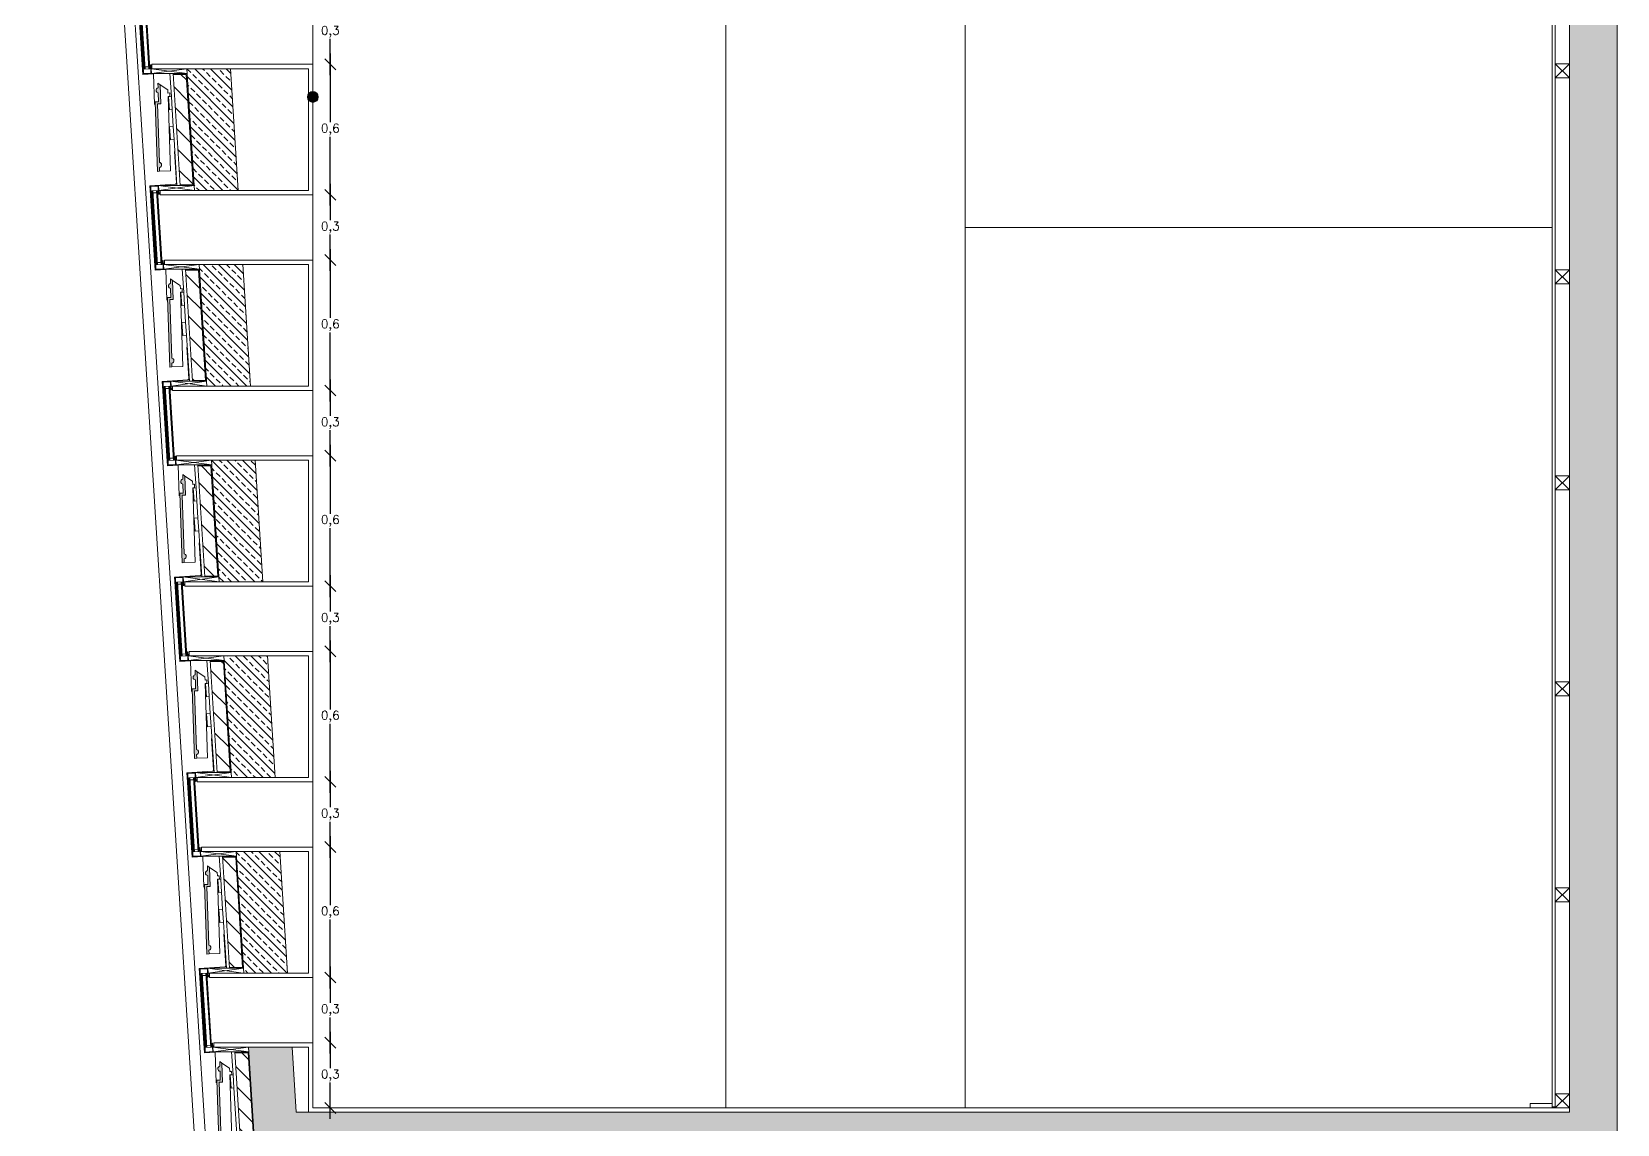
# Model space of a CAD drawing. Header units: inches. Extents: x 23 to 96, y 10 to 141.
# Drawn here: x 75.23 to 82.53, y 48.89 to 53.91 of the extents above; entities that cross this region are included whole.
import ezdxf

# ---------------------------------------------------------------- set-up
doc = ezdxf.new("R2010")
doc.units = ezdxf.units.IN
doc.header["$MEASUREMENT"] = 0
for name, color, linetype, lineweight in [('Cut', 2, 'Continuous', 5), ('Dimensions', 4, 'Continuous', 0), ('Hatch Isolation', 3, 'Continuous', 0), ('Hatch Resistent stratum', 4, 'Continuous', 0), ('Light points', 6, 'Continuous', 0), ('View in first plane', 250, 'Continuous', 0), ('View in second plane', 253, 'Continuous', 0)]:
    doc.layers.add(name, color=color, linetype=linetype, lineweight=lineweight)
doc.styles.add('texto', font='txt.shx')
doc.dimstyles.new('André 1 50', dxfattribs={"dimtxt": 0.04, "dimasz": 0.05, "dimexe": 0.05, "dimexo": 0.05, "dimgap": 0.01, "dimtad": 0, "dimtih": 1, "dimtoh": 1, "dimlfac": -1, "dimzin": 9, "dimtxsty": 'texto', "dimblk": 'OBLIQUE', "dimcen": 0.08, "dimdle": 0.05, "dimse1": 1, "dimse2": 1, "dimazin": 0, "dimtfac": 1, "dimtmove": 0, "dimatfit": 3, "dimldrblk": 'NONE', "dimfxl": 1, "dimarcsym": 0})
pattern_1 = [(135, (198.464496, -100.70936), (-0.04490128, -0.04490128), [])]
pattern_2 = [(315, (198.464496, -100.70936), (0.035921024, 0.035921024), []), (315, (198.464496, -100.74528), (0.035921024, 0.035921024), [0.0254, -0.0127])]

# ---------------------------------------------------------------- blocks, each defined once
blk = doc.blocks.new('_Oblique')
at = {"color": 0, "linetype": 'ByBlock', "lineweight": -2}
blk.add_line((-0.5, -0.5), (0.5, 0.5), dxfattribs=at)
blk = doc.blocks.new('*D105')
at = {"layer": 'DEFPOINTS', "color": 0, "transparency": 16777216}
for p in [(76.5263, 49.2616), (76.6067, 49.2616), (76.6067, 48.9616)]:
    blk.add_point(p, dxfattribs=at)
at = {"layer": 'Dimensions', "color": 0, "lineweight": -2, "transparency": 16777216}
for p, q in [((76.6067, 49.3116), (76.6067, 49.1449)), ((76.6067, 48.9116), (76.6067, 49.0783))]:
    blk.add_line(p, q, dxfattribs=at)
at = {"layer": 'Dimensions', "color": 0, "lineweight": -2, "transparency": 16777216, "xscale": 0.05, "yscale": 0.05, "zscale": 0.05}
for p, rotation in [((76.6067, 49.2616), 90), ((76.6067, 48.9616), 270)]:
    blk.add_blockref('_Oblique', p, dxfattribs=dict(at, rotation=rotation))
at = {"layer": 'Dimensions', "color": 0, "transparency": 16777216, "insert": (76.6067, 49.1116), "char_height": 0.04, "attachment_point": 5, "style": 'texto'}
blk.add_mtext('0,3', dxfattribs=at)
blk = doc.blocks.new('_None')
blk = doc.blocks.new('*D106')
at = {"layer": 'DEFPOINTS', "color": 0, "transparency": 16777216}
for p in [(76.5263, 49.5616), (76.6067, 49.5616), (76.5263, 49.2616)]:
    blk.add_point(p, dxfattribs=at)
at = {"layer": 'Dimensions', "color": 0, "lineweight": -2, "transparency": 16777216}
for p, q in [((76.6067, 49.6116), (76.6067, 49.4449)), ((76.6067, 49.2116), (76.6067, 49.3783))]:
    blk.add_line(p, q, dxfattribs=at)
at = {"layer": 'Dimensions', "color": 0, "lineweight": -2, "transparency": 16777216, "xscale": 0.05, "yscale": 0.05, "zscale": 0.05}
for p, rotation in [((76.6067, 49.5616), 90), ((76.6067, 49.2616), 270)]:
    blk.add_blockref('_Oblique', p, dxfattribs=dict(at, rotation=rotation))
at = {"layer": 'Dimensions', "color": 0, "transparency": 16777216, "insert": (76.6067, 49.4116), "char_height": 0.04, "attachment_point": 5, "style": 'texto'}
blk.add_mtext('0,3', dxfattribs=at)
blk = doc.blocks.new('*D107')
at = {"layer": 'DEFPOINTS', "color": 0, "transparency": 16777216}
for p in [(76.5263, 50.1616), (76.6067, 50.1616), (76.5263, 49.5616)]:
    blk.add_point(p, dxfattribs=at)
at = {"layer": 'Dimensions', "color": 0, "lineweight": -2, "transparency": 16777216}
for p, q in [((76.6067, 50.2116), (76.6067, 49.8949)), ((76.6067, 49.5116), (76.6067, 49.8283))]:
    blk.add_line(p, q, dxfattribs=at)
at = {"layer": 'Dimensions', "color": 0, "lineweight": -2, "transparency": 16777216, "xscale": 0.05, "yscale": 0.05, "zscale": 0.05}
for p, rotation in [((76.6067, 50.1616), 90), ((76.6067, 49.5616), 270)]:
    blk.add_blockref('_Oblique', p, dxfattribs=dict(at, rotation=rotation))
at = {"layer": 'Dimensions', "color": 0, "transparency": 16777216, "insert": (76.6067, 49.8616), "char_height": 0.04, "attachment_point": 5, "style": 'texto'}
blk.add_mtext('0,6', dxfattribs=at)
blk = doc.blocks.new('*D108')
at = {"layer": 'DEFPOINTS', "color": 0, "transparency": 16777216}
for p in [(76.5263, 50.4616), (76.6067, 50.4616), (76.5263, 50.1616)]:
    blk.add_point(p, dxfattribs=at)
at = {"layer": 'Dimensions', "color": 0, "lineweight": -2, "transparency": 16777216}
for p, q in [((76.6067, 50.5116), (76.6067, 50.3449)), ((76.6067, 50.1116), (76.6067, 50.2783))]:
    blk.add_line(p, q, dxfattribs=at)
at = {"layer": 'Dimensions', "color": 0, "lineweight": -2, "transparency": 16777216, "xscale": 0.05, "yscale": 0.05, "zscale": 0.05}
for p, rotation in [((76.6067, 50.4616), 90), ((76.6067, 50.1616), 270)]:
    blk.add_blockref('_Oblique', p, dxfattribs=dict(at, rotation=rotation))
at = {"layer": 'Dimensions', "color": 0, "transparency": 16777216, "insert": (76.6067, 50.3116), "char_height": 0.04, "attachment_point": 5, "style": 'texto'}
blk.add_mtext('0,3', dxfattribs=at)
blk = doc.blocks.new('*D109')
at = {"layer": 'DEFPOINTS', "color": 0, "transparency": 16777216}
for p in [(76.5263, 51.0616), (76.6067, 51.0616), (76.5263, 50.4616)]:
    blk.add_point(p, dxfattribs=at)
at = {"layer": 'Dimensions', "color": 0, "lineweight": -2, "transparency": 16777216}
for p, q in [((76.6067, 51.1116), (76.6067, 50.7949)), ((76.6067, 50.4116), (76.6067, 50.7283))]:
    blk.add_line(p, q, dxfattribs=at)
at = {"layer": 'Dimensions', "color": 0, "lineweight": -2, "transparency": 16777216, "xscale": 0.05, "yscale": 0.05, "zscale": 0.05}
for p, rotation in [((76.6067, 51.0616), 90), ((76.6067, 50.4616), 270)]:
    blk.add_blockref('_Oblique', p, dxfattribs=dict(at, rotation=rotation))
at = {"layer": 'Dimensions', "color": 0, "transparency": 16777216, "insert": (76.6067, 50.7616), "char_height": 0.04, "attachment_point": 5, "style": 'texto'}
blk.add_mtext('0,6', dxfattribs=at)
blk = doc.blocks.new('*D110')
at = {"layer": 'DEFPOINTS', "color": 0, "transparency": 16777216}
for p in [(76.5263, 51.3616), (76.6067, 51.3616), (76.5263, 51.0616)]:
    blk.add_point(p, dxfattribs=at)
at = {"layer": 'Dimensions', "color": 0, "lineweight": -2, "transparency": 16777216}
for p, q in [((76.6067, 51.4116), (76.6067, 51.2449)), ((76.6067, 51.0116), (76.6067, 51.1783))]:
    blk.add_line(p, q, dxfattribs=at)
at = {"layer": 'Dimensions', "color": 0, "lineweight": -2, "transparency": 16777216, "xscale": 0.05, "yscale": 0.05, "zscale": 0.05}
for p, rotation in [((76.6067, 51.3616), 90), ((76.6067, 51.0616), 270)]:
    blk.add_blockref('_Oblique', p, dxfattribs=dict(at, rotation=rotation))
at = {"layer": 'Dimensions', "color": 0, "transparency": 16777216, "insert": (76.6067, 51.2116), "char_height": 0.04, "attachment_point": 5, "style": 'texto'}
blk.add_mtext('0,3', dxfattribs=at)
blk = doc.blocks.new('*D111')
at = {"layer": 'DEFPOINTS', "color": 0, "transparency": 16777216}
for p in [(76.5263, 51.9616), (76.6067, 51.9616), (76.5263, 51.3616)]:
    blk.add_point(p, dxfattribs=at)
at = {"layer": 'Dimensions', "color": 0, "lineweight": -2, "transparency": 16777216}
for p, q in [((76.6067, 52.0116), (76.6067, 51.6949)), ((76.6067, 51.3116), (76.6067, 51.6283))]:
    blk.add_line(p, q, dxfattribs=at)
at = {"layer": 'Dimensions', "color": 0, "lineweight": -2, "transparency": 16777216, "xscale": 0.05, "yscale": 0.05, "zscale": 0.05}
for p, rotation in [((76.6067, 51.9616), 90), ((76.6067, 51.3616), 270)]:
    blk.add_blockref('_Oblique', p, dxfattribs=dict(at, rotation=rotation))
at = {"layer": 'Dimensions', "color": 0, "transparency": 16777216, "insert": (76.6067, 51.6616), "char_height": 0.04, "attachment_point": 5, "style": 'texto'}
blk.add_mtext('0,6', dxfattribs=at)
blk = doc.blocks.new('*D112')
at = {"layer": 'DEFPOINTS', "color": 0, "transparency": 16777216}
for p in [(76.5263, 52.2616), (76.6067, 52.2616), (76.5263, 51.9616)]:
    blk.add_point(p, dxfattribs=at)
at = {"layer": 'Dimensions', "color": 0, "lineweight": -2, "transparency": 16777216}
for p, q in [((76.6067, 52.3116), (76.6067, 52.1449)), ((76.6067, 51.9116), (76.6067, 52.0783))]:
    blk.add_line(p, q, dxfattribs=at)
at = {"layer": 'Dimensions', "color": 0, "lineweight": -2, "transparency": 16777216, "xscale": 0.05, "yscale": 0.05, "zscale": 0.05}
for p, rotation in [((76.6067, 52.2616), 90), ((76.6067, 51.9616), 270)]:
    blk.add_blockref('_Oblique', p, dxfattribs=dict(at, rotation=rotation))
at = {"layer": 'Dimensions', "color": 0, "transparency": 16777216, "insert": (76.6067, 52.1116), "char_height": 0.04, "attachment_point": 5, "style": 'texto'}
blk.add_mtext('0,3', dxfattribs=at)
blk = doc.blocks.new('*D113')
at = {"layer": 'DEFPOINTS', "color": 0, "transparency": 16777216}
for p in [(76.5263, 52.8616), (76.6067, 52.8616), (76.5263, 52.2616)]:
    blk.add_point(p, dxfattribs=at)
at = {"layer": 'Dimensions', "color": 0, "lineweight": -2, "transparency": 16777216}
for p, q in [((76.6067, 52.9116), (76.6067, 52.5949)), ((76.6067, 52.2116), (76.6067, 52.5283))]:
    blk.add_line(p, q, dxfattribs=at)
at = {"layer": 'Dimensions', "color": 0, "lineweight": -2, "transparency": 16777216, "xscale": 0.05, "yscale": 0.05, "zscale": 0.05}
for p, rotation in [((76.6067, 52.8616), 90), ((76.6067, 52.2616), 270)]:
    blk.add_blockref('_Oblique', p, dxfattribs=dict(at, rotation=rotation))
at = {"layer": 'Dimensions', "color": 0, "transparency": 16777216, "insert": (76.6067, 52.5616), "char_height": 0.04, "attachment_point": 5, "style": 'texto'}
blk.add_mtext('0,6', dxfattribs=at)
blk = doc.blocks.new('*D114')
at = {"layer": 'DEFPOINTS', "color": 0, "transparency": 16777216}
for p in [(76.5263, 53.1616), (76.6067, 53.1616), (76.5263, 52.8616)]:
    blk.add_point(p, dxfattribs=at)
at = {"layer": 'Dimensions', "color": 0, "lineweight": -2, "transparency": 16777216}
for p, q in [((76.6067, 53.2116), (76.6067, 53.0449)), ((76.6067, 52.8116), (76.6067, 52.9783))]:
    blk.add_line(p, q, dxfattribs=at)
at = {"layer": 'Dimensions', "color": 0, "lineweight": -2, "transparency": 16777216, "xscale": 0.05, "yscale": 0.05, "zscale": 0.05}
for p, rotation in [((76.6067, 53.1616), 90), ((76.6067, 52.8616), 270)]:
    blk.add_blockref('_Oblique', p, dxfattribs=dict(at, rotation=rotation))
at = {"layer": 'Dimensions', "color": 0, "transparency": 16777216, "insert": (76.6067, 53.0116), "char_height": 0.04, "attachment_point": 5, "style": 'texto'}
blk.add_mtext('0,3', dxfattribs=at)
blk = doc.blocks.new('*D115')
at = {"layer": 'DEFPOINTS', "color": 0, "transparency": 16777216}
for p in [(76.5263, 53.7616), (76.6067, 53.7616), (76.5263, 53.1616)]:
    blk.add_point(p, dxfattribs=at)
at = {"layer": 'Dimensions', "color": 0, "lineweight": -2, "transparency": 16777216}
for p, q in [((76.6067, 53.8116), (76.6067, 53.4949)), ((76.6067, 53.1116), (76.6067, 53.4283))]:
    blk.add_line(p, q, dxfattribs=at)
at = {"layer": 'Dimensions', "color": 0, "lineweight": -2, "transparency": 16777216, "xscale": 0.05, "yscale": 0.05, "zscale": 0.05}
for p, rotation in [((76.6067, 53.7616), 90), ((76.6067, 53.1616), 270)]:
    blk.add_blockref('_Oblique', p, dxfattribs=dict(at, rotation=rotation))
at = {"layer": 'Dimensions', "color": 0, "transparency": 16777216, "insert": (76.6067, 53.4616), "char_height": 0.04, "attachment_point": 5, "style": 'texto'}
blk.add_mtext('0,6', dxfattribs=at)
blk = doc.blocks.new('*D116')
at = {"layer": 'DEFPOINTS', "color": 0, "transparency": 16777216}
for p in [(76.5263, 54.0616), (76.6067, 54.0616), (76.5263, 53.7616)]:
    blk.add_point(p, dxfattribs=at)
at = {"layer": 'Dimensions', "color": 0, "lineweight": -2, "transparency": 16777216}
for p, q in [((76.6067, 54.1116), (76.6067, 53.9449)), ((76.6067, 53.7116), (76.6067, 53.8783))]:
    blk.add_line(p, q, dxfattribs=at)
at = {"layer": 'Dimensions', "color": 0, "lineweight": -2, "transparency": 16777216, "xscale": 0.05, "yscale": 0.05, "zscale": 0.05}
for p, rotation in [((76.6067, 54.0616), 90), ((76.6067, 53.7616), 270)]:
    blk.add_blockref('_Oblique', p, dxfattribs=dict(at, rotation=rotation))
at = {"layer": 'Dimensions', "color": 0, "transparency": 16777216, "insert": (76.6067, 53.9116), "char_height": 0.04, "attachment_point": 5, "style": 'texto'}
blk.add_mtext('0,3', dxfattribs=at)

msp = doc.modelspace()

# ---------------------------------------------------------------- hatches: boundary and pattern name
at = {"layer": 'Cut'}
for points in [[(75.7814, 53.7592), (75.7794, 53.7591), (75.7818, 53.7211), (75.7478, 53.719), (75.7454, 53.7569), (75.7434, 53.7568), (75.7445, 53.7392), (75.746, 53.7169), (75.7839, 53.7193)], [(75.8014, 53.5893), (75.8117, 53.2694), (75.8217, 53.2698), (75.8211, 53.2871, 0.831481), (75.8203, 53.3107), (75.8117, 53.5796), (75.8272, 53.5801), (75.8243, 53.6678), (75.8141, 53.6747), (75.8148, 53.6539, 0.831481), (75.8155, 53.6302), (75.8168, 53.5898)], [(75.7785, 53.2015), (75.781, 53.1616), (75.783, 53.1617), (75.7806, 53.1996), (75.8145, 53.2018), (75.8169, 53.1639), (75.8189, 53.164), (75.8178, 53.1816), (75.8164, 53.2039)], [(75.8381, 52.8592), (75.8361, 52.8591), (75.8385, 52.8211), (75.8046, 52.819), (75.8022, 52.8569), (75.8002, 52.8568), (75.8013, 52.8392), (75.8027, 52.8169), (75.8407, 52.8193)], [(75.8582, 52.6893), (75.8684, 52.3694), (75.8784, 52.3698), (75.8779, 52.3871, 0.831481), (75.8771, 52.4107), (75.8685, 52.6796), (75.8839, 52.6801), (75.8811, 52.7678), (75.8709, 52.7747), (75.8716, 52.7539, 0.831481), (75.8723, 52.7302), (75.8736, 52.6898)], [(75.8353, 52.3015), (75.8378, 52.2616), (75.8398, 52.2617), (75.8374, 52.2996), (75.8713, 52.3018), (75.8737, 52.2639), (75.8757, 52.264), (75.8746, 52.2816), (75.8732, 52.3039)], [(75.8949, 51.9592), (75.8929, 51.9591), (75.8953, 51.9211), (75.8614, 51.919), (75.859, 51.9569), (75.857, 51.9568), (75.8581, 51.9392), (75.8595, 51.9169), (75.8974, 51.9193)], [(75.9277, 51.8747), (75.9283, 51.8539, 0.831481), (75.9291, 51.8302), (75.9304, 51.7898), (75.9149, 51.7893), (75.9252, 51.4694), (75.9352, 51.4698), (75.9347, 51.4871, 0.831481), (75.9339, 51.5107), (75.9253, 51.7796), (75.9407, 51.7801), (75.9379, 51.8678)], [(75.892, 51.4015), (75.8946, 51.3616), (75.8965, 51.3617), (75.8942, 51.3996), (75.9281, 51.4018), (75.9305, 51.3639), (75.9325, 51.364), (75.9314, 51.3816), (75.93, 51.4039)], [(75.9138, 51.0568), (75.9149, 51.0392), (75.9163, 51.0169), (75.9542, 51.0193), (75.9517, 51.0592), (75.9497, 51.0591), (75.9521, 51.0211), (75.9182, 51.019), (75.9158, 51.0569)], [(75.9845, 50.9747), (75.9851, 50.9539, 0.831481), (75.9859, 50.9302), (75.9872, 50.8898), (75.9717, 50.8893), (75.982, 50.5694), (75.992, 50.5698), (75.9914, 50.5871, 0.831481), (75.9907, 50.6107), (75.982, 50.8796), (75.9975, 50.8801), (75.9947, 50.9678)], [(75.9488, 50.5015), (75.9513, 50.4616), (75.9533, 50.4617), (75.9509, 50.4996), (75.9849, 50.5018), (75.9873, 50.4639), (75.9893, 50.464), (75.9881, 50.4816), (75.9867, 50.5039)], [(75.9706, 50.1568), (75.9717, 50.1392), (75.9731, 50.1169), (76.011, 50.1193), (76.0085, 50.1592), (76.0065, 50.1591), (76.0089, 50.1211), (75.9749, 50.119), (75.9726, 50.1569)], [(76.0285, 49.9893), (76.0388, 49.6694), (76.0488, 49.6698), (76.0482, 49.6871, 0.831481), (76.0475, 49.7107), (76.0388, 49.9796), (76.0543, 49.9801), (76.0515, 50.0678), (76.0412, 50.0747), (76.0419, 50.0539, 0.831481), (76.0427, 50.0302), (76.044, 49.9898)], [(76.0056, 49.6015), (76.0081, 49.5616), (76.0101, 49.5617), (76.0077, 49.5996), (76.0416, 49.6018), (76.044, 49.5639), (76.046, 49.564), (76.0449, 49.5816), (76.0435, 49.6039)], [(76.0633, 49.2591), (76.0657, 49.2211), (76.0317, 49.219), (76.0293, 49.2569), (76.0273, 49.2568), (76.0285, 49.2392), (76.0299, 49.2169), (76.0678, 49.2193), (76.0653, 49.2592)], [(76.0853, 49.0893), (76.0956, 48.7694), (76.1056, 48.7698), (76.105, 48.7871, 0.831481), (76.1042, 48.8107), (76.0956, 49.0796), (76.1111, 49.0801), (76.1082, 49.1678), (76.098, 49.1747), (76.0987, 49.1539, 0.831481), (76.0995, 49.1302), (76.1008, 49.0898)]]:
    msp.add_hatch(color=256, dxfattribs=at).paths.add_polyline_path(points)
at = {"layer": 'Hatch Isolation', "ltscale": 0.0125}
h = msp.add_hatch(dxfattribs=at)
h.set_pattern_fill('ANSI31', color=256, scale=0.02, angle=90, style=0)
h.set_pattern_definition(pattern_1)
h.paths.add_polyline_path([(75.8842, 53.7153), (75.9163, 53.2079), (75.9764, 53.2079), (75.9444, 53.7153)])
h = msp.add_hatch(dxfattribs=at)
h.set_pattern_fill('ANSI31', color=256, scale=0.02, angle=90, style=0)
h.set_pattern_definition(pattern_1)
h.paths.add_polyline_path([(75.941, 52.8153), (75.973, 52.3079), (76.0332, 52.3079), (76.0011, 52.8153)])
h = msp.add_hatch(dxfattribs=at)
h.set_pattern_fill('ANSI31', color=256, scale=0.02, angle=90, style=0)
h.set_pattern_definition(pattern_1)
h.paths.add_polyline_path([(76.0579, 51.9153), (75.9978, 51.9153), (76.0298, 51.4079), (76.0899, 51.4079)])
h = msp.add_hatch(dxfattribs=at)
h.set_pattern_fill('ANSI31', color=256, scale=0.02, angle=90, style=0)
h.set_pattern_definition(pattern_1)
h.paths.add_polyline_path([(76.1147, 51.0153), (76.0546, 51.0153), (76.0866, 50.5079), (76.1467, 50.5079)])
h = msp.add_hatch(dxfattribs=at)
h.set_pattern_fill('ANSI31', color=256, scale=0.02, angle=90, style=0)
h.set_pattern_definition(pattern_1)
h.paths.add_polyline_path([(76.1114, 50.1153), (76.1434, 49.6079), (76.2035, 49.6079), (76.1715, 50.1153)])
h = msp.add_hatch(dxfattribs=at)
h.set_pattern_fill('ANSI31', color=256, scale=0.02, angle=90, style=0)
h.set_pattern_definition(pattern_1)
h.paths.add_polyline_path([(76.0586, 48.0066), (76.0399, 47.7166), (79.1996, 47.7166), (79.2346, 47.1616), (79.2847, 47.1616), (79.2945, 47.0066), (79.0586, 47.0066), (79.0399, 46.7166), (79.5213, 46.7166), (79.5213, 47.7466), (79.4613, 47.7466), (79.4613, 46.7766), (79.1039, 46.7766), (79.1148, 46.9466), (79.3083, 46.9466), (79.2559, 47.7766), (76.1039, 47.7766), (76.1148, 47.9466), (76.3083, 47.9466), (76.2283, 49.2153), (76.1682, 49.2153), (76.2346, 48.1616), (76.2847, 48.1616), (76.2945, 48.0066)])
at = {"layer": 'Hatch Resistent stratum', "ltscale": 0.05}
h = msp.add_hatch(dxfattribs=at)
h.set_pattern_fill('ANSI33', color=256, scale=0.008, angle=-90, style=0)
h.set_pattern_definition([(315, (-31.0488, -8.7079), (0.035921024, 0.035921024), []), (315, (-31.0488, -8.74382), (0.035921024, 0.035921024), [0.0254, -0.0127])])
h.paths.add_polyline_path([(82.5263, 60.9316), (80.7665, 60.9316), (80.7665, 60.7316), (82.3063, 60.7316), (82.3063, 56.9916), (80.7665, 56.9916), (80.7665, 56.7916), (82.3063, 56.7916), (82.3063, 54.9316), (82.2763, 54.9316), (82.2763, 54.7316), (82.3063, 54.7316), (82.3063, 48.9416), (76.4499, 48.9416), (76.431, 49.2416), (76.2306, 49.2416), (76.3133, 47.9316), (76.1289, 47.9316), (76.1289, 47.7916), (79.259, 47.7916), (79.3133, 46.9316), (79.1289, 46.9316), (79.1289, 46.7916), (79.4463, 46.7916), (79.4463, 47.9916), (76.5099, 47.9916), (76.4569, 48.8316), (82.3063, 48.8316), (82.3063, 47.9916), (82.2885, 47.7916), (82.4413, 47.7916), (82.4413, 44.7116), (82.5263, 44.7116)])
h.paths.add_polyline_path([(80.7665, 56.9916), (79.5063, 56.9916), (79.5063, 60.7316), (80.7665, 60.7316), (80.7665, 60.9316), (79.0463, 60.9316), (79.0463, 60.7316), (79.3063, 60.7316), (79.3063, 54.8416), (76.0777, 54.8416), (75.7061, 60.7316), (76.5063, 60.7316), (76.5063, 60.9316), (75.4931, 60.9316), (75.9253, 54.0816), (76.1257, 54.0816), (76.0847, 54.7316), (80.1713, 54.7316), (80.1713, 54.9316), (79.5063, 54.9316), (79.5063, 56.7916), (80.7665, 56.7916)])
h = msp.add_hatch(dxfattribs=at)
h.set_pattern_fill('ANSI33', color=256, scale=0.008, angle=-90, style=0)
h.set_pattern_definition(pattern_2)
h.paths.add_polyline_path([(75.9467, 53.7416), (75.982, 53.1816), (76.1824, 53.1816), (76.1471, 53.7416)])
h = msp.add_hatch(dxfattribs=at)
h.set_pattern_fill('ANSI33', color=256, scale=0.008, angle=-90, style=0)
h.set_pattern_definition(pattern_2)
h.paths.add_polyline_path([(76.0035, 52.8416), (76.0388, 52.2816), (76.2392, 52.2816), (76.2039, 52.8416)])
h = msp.add_hatch(dxfattribs=at)
h.set_pattern_fill('ANSI33', color=256, scale=0.008, angle=-90, style=0)
h.set_pattern_definition(pattern_2)
h.paths.add_polyline_path([(76.0603, 51.9416), (76.0956, 51.3816), (76.296, 51.3816), (76.2607, 51.9416)])
h = msp.add_hatch(dxfattribs=at)
h.set_pattern_fill('ANSI33', color=256, scale=0.008, angle=-90, style=0)
h.set_pattern_definition(pattern_2)
h.paths.add_polyline_path([(76.1171, 51.0416), (76.1524, 50.4816), (76.3528, 50.4816), (76.3175, 51.0416)])
h = msp.add_hatch(dxfattribs=at)
h.set_pattern_fill('ANSI33', color=256, scale=0.008, angle=-90, style=0)
h.set_pattern_definition(pattern_2)
h.paths.add_polyline_path([(76.1738, 50.1416), (76.2092, 49.5816), (76.4096, 49.5816), (76.3742, 50.1416)])
at = {"layer": 'Light points'}
msp.add_hatch(color=256, dxfattribs=at).paths.add_polyline_path([(76.5013, 53.6116, 1), (76.5513, 53.6116, 1)])

# ---------------------------------------------------------------- linework, layer by layer
at = {"layer": 'Cut'}
for p, q in [((82.5263, 61.0116), (82.5263, 44.7116)), ((82.2263, 54.7066), (82.2263, 48.9616)), ((82.2413, 54.7066), (82.2413, 48.9666)), ((82.3063, 54.7316), (82.3063, 48.9416)), ((75.7291, 54.0799), (75.7506, 53.7392)), ((75.7331, 54.0802), (75.7546, 53.7395)), ((75.7725, 53.7406), (75.751, 54.0813)), ((75.7765, 53.7409), (75.755, 54.0816)), ((75.7413, 53.7587), (75.7453, 53.7589)), ((75.7413, 53.7587), (75.7441, 53.7148)), ((75.7454, 53.7569), (75.7434, 53.7568)), ((75.7445, 53.7392), (75.7434, 53.7568)), ((75.7478, 53.719), (75.7454, 53.7569)), ((75.7719, 53.7506), (75.7539, 53.7495)), ((75.7814, 53.7592), (75.7794, 53.7591)), ((75.7818, 53.7211), (75.7794, 53.7591)), ((75.7839, 53.7193), (75.7814, 53.7592)), ((76.5263, 53.7616), (75.7865, 53.7616)), ((75.7865, 53.7416), (75.7865, 53.7616)), ((82.2413, 53.6991), (82.3063, 53.7641)), ((82.2413, 53.7641), (82.3063, 53.6991)), ((82.2413, 53.7641), (82.3063, 53.7641)), ((75.7441, 53.7148), (75.793, 53.7179)), ((75.746, 53.7169), (75.7445, 53.7392)), ((75.7839, 53.7193), (75.746, 53.7169)), ((75.7818, 53.7211), (75.7478, 53.719)), ((75.7765, 53.7409), (75.7506, 53.7392)), ((76.5063, 53.7416), (75.7825, 53.7416)), ((75.9481, 53.7193), (75.7825, 53.7416)), ((75.7839, 53.7193), (75.9467, 53.7416)), ((75.9481, 53.7193), (75.7839, 53.7193)), ((75.7975, 53.5775), (75.793, 53.7179)), ((75.884, 53.7193), (75.9165, 53.2039)), ((75.9444, 53.7153), (75.8842, 53.7153)), ((75.9444, 53.7153), (75.9764, 53.2079)), ((75.9467, 53.7416), (75.982, 53.1816)), ((76.1471, 53.7416), (76.1824, 53.1816)), ((82.2413, 53.6991), (82.3063, 53.6991)), ((75.8141, 53.6747), (75.8148, 53.6539)), ((75.8141, 53.6747), (75.8243, 53.6678)), ((75.8155, 53.6302), (75.8168, 53.5898)), ((75.8243, 53.6678), (75.8272, 53.5801)), ((75.8627, 53.6127), (75.8756, 53.6135)), ((75.8627, 53.6127), (75.8664, 53.5528)), ((75.8794, 53.5536), (75.8756, 53.6135)), ((75.8168, 53.5898), (75.8014, 53.5893)), ((75.8117, 53.2694), (75.8014, 53.5893)), ((75.8272, 53.5801), (75.8117, 53.5796)), ((75.8203, 53.3107), (75.8117, 53.5796)), ((75.8664, 53.5528), (75.8794, 53.5536)), ((75.8671, 53.4744), (75.8843, 53.4755)), ((75.8671, 53.4744), (75.8709, 53.4146)), ((75.8843, 53.4755), (75.8881, 53.4156)), ((75.8881, 53.4156), (75.8709, 53.4146)), ((75.8896, 53.3607), (75.8987, 53.2161)), ((75.8217, 53.2698), (75.8117, 53.2694)), ((75.8217, 53.2698), (75.8211, 53.2871)), ((75.7763, 53.2034), (75.894, 53.2108)), ((75.7763, 53.2034), (75.7791, 53.1595)), ((75.7785, 53.2015), (75.8164, 53.2039)), ((75.7785, 53.2015), (75.781, 53.1616)), ((75.7806, 53.1996), (75.8145, 53.2018)), ((75.7806, 53.1996), (75.783, 53.1617)), ((75.7858, 53.1799), (75.8118, 53.1816)), ((75.7858, 53.1799), (75.8073, 52.8392)), ((75.7898, 53.1802), (75.8113, 52.8395)), ((75.7905, 53.1702), (75.8084, 53.1713)), ((75.8293, 52.8406), (75.8078, 53.1813)), ((75.8333, 52.8409), (75.8118, 53.1816)), ((75.8145, 53.2018), (75.8169, 53.1639)), ((75.8164, 53.2039), (75.8178, 53.1816)), ((75.8164, 53.2039), (75.982, 53.1818)), ((75.9806, 53.2039), (75.8164, 53.2039)), ((75.9806, 53.2039), (75.8178, 53.1816)), ((76.5063, 53.1816), (75.8178, 53.1816)), ((75.8178, 53.1816), (75.8189, 53.164)), ((75.8241, 53.1816), (75.8241, 53.1616)), ((75.9764, 53.2079), (75.9163, 53.2079)), ((75.7791, 53.1595), (75.7831, 53.1597)), ((75.781, 53.1616), (75.783, 53.1617)), ((75.8169, 53.1639), (75.8189, 53.164)), ((76.5263, 53.1616), (75.8241, 53.1616)), ((75.7981, 52.8587), (75.8021, 52.8589)), ((75.7981, 52.8587), (75.8009, 52.8148)), ((75.8022, 52.8569), (75.8002, 52.8568)), ((75.8013, 52.8392), (75.8002, 52.8568)), ((75.8009, 52.8148), (75.8498, 52.8179)), ((75.8027, 52.8169), (75.8013, 52.8392)), ((75.8046, 52.819), (75.8022, 52.8569)), ((75.8407, 52.8193), (75.8027, 52.8169)), ((75.8385, 52.8211), (75.8046, 52.819)), ((75.8333, 52.8409), (75.8073, 52.8392)), ((75.8287, 52.8506), (75.8107, 52.8495)), ((75.8381, 52.8592), (75.8361, 52.8591)), ((75.8385, 52.8211), (75.8361, 52.8591)), ((75.8407, 52.8193), (75.8381, 52.8592)), ((76.5063, 52.8416), (75.8393, 52.8416)), ((76.0049, 52.8193), (75.8393, 52.8416)), ((75.8407, 52.8193), (76.0035, 52.8416)), ((76.0049, 52.8193), (75.8407, 52.8193)), ((76.5263, 52.8616), (75.8433, 52.8616)), ((75.8433, 52.8416), (75.8433, 52.8616)), ((75.8543, 52.6775), (75.8498, 52.8179)), ((75.9408, 52.8193), (75.9733, 52.3039)), ((76.0011, 52.8153), (75.941, 52.8153)), ((76.0011, 52.8153), (76.0332, 52.3079)), ((76.0035, 52.8416), (76.0388, 52.2816)), ((76.2039, 52.8416), (76.2392, 52.2816)), ((82.2413, 52.7516), (82.3063, 52.8166)), ((82.2413, 52.8166), (82.3063, 52.7516)), ((82.2413, 52.8166), (82.3063, 52.8166)), ((75.8709, 52.7747), (75.8716, 52.7539)), ((75.8709, 52.7747), (75.8811, 52.7678)), ((75.8723, 52.7302), (75.8736, 52.6898)), ((75.8811, 52.7678), (75.8839, 52.6801)), ((82.2413, 52.7516), (82.3063, 52.7516)), ((75.8736, 52.6898), (75.8582, 52.6893)), ((75.8684, 52.3694), (75.8582, 52.6893)), ((75.8839, 52.6801), (75.8685, 52.6796)), ((75.8771, 52.4107), (75.8685, 52.6796)), ((75.9194, 52.7127), (75.9324, 52.7135)), ((75.9194, 52.7127), (75.9232, 52.6528)), ((75.9362, 52.6536), (75.9324, 52.7135)), ((75.9232, 52.6528), (75.9362, 52.6536)), ((75.9239, 52.5744), (75.9411, 52.5755)), ((75.9239, 52.5744), (75.9277, 52.5146)), ((75.9449, 52.5156), (75.9277, 52.5146)), ((75.9411, 52.5755), (75.9449, 52.5156)), ((75.9464, 52.4607), (75.9555, 52.3161)), ((75.8784, 52.3698), (75.8684, 52.3694)), ((75.8784, 52.3698), (75.8779, 52.3871)), ((75.8331, 52.3034), (75.9508, 52.3108)), ((75.8331, 52.3034), (75.8359, 52.2595)), ((75.8353, 52.3015), (75.8732, 52.3039)), ((75.8353, 52.3015), (75.8378, 52.2616)), ((75.8374, 52.2996), (75.8713, 52.3018)), ((75.8374, 52.2996), (75.8398, 52.2617)), ((75.8713, 52.3018), (75.8737, 52.2639)), ((75.8732, 52.3039), (75.8746, 52.2816)), ((75.8732, 52.3039), (76.0388, 52.2818)), ((76.0374, 52.3039), (75.8732, 52.3039)), ((76.0374, 52.3039), (75.8746, 52.2816)), ((76.0332, 52.3079), (75.973, 52.3079)), ((75.8359, 52.2595), (75.8399, 52.2597)), ((75.8378, 52.2616), (75.8398, 52.2617)), ((75.8426, 52.2799), (75.8686, 52.2816)), ((75.8426, 52.2799), (75.8641, 51.9392)), ((75.8466, 52.2802), (75.8681, 51.9395)), ((75.8472, 52.2702), (75.8652, 52.2713)), ((75.8861, 51.9406), (75.8646, 52.2813)), ((75.8901, 51.9409), (75.8686, 52.2816)), ((75.8737, 52.2639), (75.8757, 52.264)), ((76.5063, 52.2816), (75.8746, 52.2816)), ((75.8746, 52.2816), (75.8757, 52.264)), ((75.8808, 52.2816), (75.8808, 52.2616)), ((76.5263, 52.2616), (75.8808, 52.2616)), ((75.8549, 51.9587), (75.8589, 51.9589)), ((75.8549, 51.9587), (75.8576, 51.9148)), ((75.859, 51.9569), (75.857, 51.9568)), ((75.8581, 51.9392), (75.857, 51.9568)), ((75.8595, 51.9169), (75.8581, 51.9392)), ((75.8614, 51.919), (75.859, 51.9569)), ((75.8901, 51.9409), (75.8641, 51.9392)), ((75.8854, 51.9506), (75.8675, 51.9495)), ((75.8949, 51.9592), (75.8929, 51.9591)), ((75.8953, 51.9211), (75.8929, 51.9591)), ((75.8974, 51.9193), (75.8949, 51.9592)), ((76.0617, 51.9193), (75.896, 51.9416)), ((75.8974, 51.9193), (76.0603, 51.9416)), ((76.5263, 51.9616), (75.9, 51.9616)), ((75.9, 51.9416), (75.9, 51.9616)), ((76.0603, 51.9416), (76.0956, 51.3816)), ((76.2607, 51.9416), (76.296, 51.3816)), ((75.8576, 51.9148), (75.9066, 51.9179)), ((75.8974, 51.9193), (75.8595, 51.9169)), ((75.8953, 51.9211), (75.8614, 51.919)), ((76.0617, 51.9193), (75.8974, 51.9193)), ((75.9111, 51.7775), (75.9066, 51.9179)), ((75.9277, 51.8747), (75.9283, 51.8539)), ((75.9277, 51.8747), (75.9379, 51.8678)), ((75.9379, 51.8678), (75.9407, 51.7801)), ((75.9976, 51.9193), (76.0301, 51.4039)), ((76.0579, 51.9153), (75.9978, 51.9153)), ((76.0579, 51.9153), (76.0899, 51.4079)), ((82.2413, 51.8041), (82.3063, 51.8691)), ((82.2413, 51.8691), (82.3063, 51.8041)), ((82.2413, 51.8691), (82.3063, 51.8691)), ((75.9304, 51.7898), (75.9149, 51.7893)), ((75.9252, 51.4694), (75.9149, 51.7893)), ((75.9291, 51.8302), (75.9304, 51.7898)), ((75.9762, 51.8127), (75.9892, 51.8135)), ((75.9762, 51.8127), (75.98, 51.7528)), ((75.993, 51.7536), (75.9892, 51.8135)), ((82.2413, 51.8041), (82.3063, 51.8041)), ((75.9407, 51.7801), (75.9253, 51.7796)), ((75.9339, 51.5107), (75.9253, 51.7796)), ((75.98, 51.7528), (75.993, 51.7536)), ((75.9807, 51.6744), (75.9979, 51.6755)), ((75.9807, 51.6744), (75.9844, 51.6146)), ((75.9979, 51.6755), (76.0017, 51.6156)), ((76.0017, 51.6156), (75.9844, 51.6146)), ((76.0031, 51.5607), (76.0123, 51.4161)), ((75.9352, 51.4698), (75.9252, 51.4694)), ((75.9352, 51.4698), (75.9347, 51.4871)), ((75.8899, 51.4034), (76.0076, 51.4108)), ((75.8899, 51.4034), (75.8927, 51.3595)), ((75.892, 51.4015), (75.93, 51.4039)), ((75.892, 51.4015), (75.8946, 51.3616)), ((75.8927, 51.3595), (75.8967, 51.3597)), ((75.8942, 51.3996), (75.9281, 51.4018)), ((75.8942, 51.3996), (75.8965, 51.3617)), ((75.8946, 51.3616), (75.8965, 51.3617)), ((75.8994, 51.3799), (75.9254, 51.3816)), ((75.8994, 51.3799), (75.9209, 51.0392)), ((75.9034, 51.3802), (75.9249, 51.0395)), ((75.904, 51.3702), (75.922, 51.3713)), ((75.9429, 51.0406), (75.9214, 51.3813)), ((75.9468, 51.0409), (75.9254, 51.3816)), ((75.9281, 51.4018), (75.9305, 51.3639)), ((75.93, 51.4039), (75.9314, 51.3816)), ((75.93, 51.4039), (76.0956, 51.3818)), ((76.0942, 51.4039), (75.93, 51.4039)), ((75.9305, 51.3639), (75.9325, 51.364)), ((76.0942, 51.4039), (75.9314, 51.3816)), ((76.5063, 51.3816), (75.9314, 51.3816)), ((75.9314, 51.3816), (75.9325, 51.364)), ((75.9376, 51.3816), (75.9376, 51.3616)), ((76.5263, 51.3616), (75.9376, 51.3616)), ((76.0899, 51.4079), (76.0298, 51.4079)), ((75.9117, 51.0587), (75.9156, 51.0589)), ((75.9117, 51.0587), (75.9144, 51.0148)), ((75.9158, 51.0569), (75.9138, 51.0568)), ((75.9149, 51.0392), (75.9138, 51.0568)), ((75.9182, 51.019), (75.9158, 51.0569)), ((75.9517, 51.0592), (75.9497, 51.0591)), ((75.9521, 51.0211), (75.9497, 51.0591)), ((75.9542, 51.0193), (75.9517, 51.0592)), ((76.5263, 51.0616), (75.9568, 51.0616)), ((75.9568, 51.0416), (75.9568, 51.0616)), ((75.9144, 51.0148), (75.9634, 51.0179)), ((75.9163, 51.0169), (75.9149, 51.0392)), ((75.9542, 51.0193), (75.9163, 51.0169)), ((75.9521, 51.0211), (75.9182, 51.019)), ((75.9468, 51.0409), (75.9209, 51.0392)), ((75.9422, 51.0506), (75.9243, 51.0495)), ((76.5063, 51.0416), (75.9528, 51.0416)), ((76.1185, 51.0193), (75.9528, 51.0416)), ((75.9542, 51.0193), (76.1171, 51.0416)), ((76.1185, 51.0193), (75.9542, 51.0193)), ((75.9679, 50.8775), (75.9634, 51.0179)), ((76.0543, 51.0193), (76.0869, 50.5039)), ((76.1147, 51.0153), (76.0546, 51.0153)), ((76.1147, 51.0153), (76.1467, 50.5079)), ((76.1171, 51.0416), (76.1524, 50.4816)), ((76.3175, 51.0416), (76.3528, 50.4816)), ((75.9845, 50.9747), (75.9851, 50.9539)), ((75.9845, 50.9747), (75.9947, 50.9678)), ((75.9859, 50.9302), (75.9872, 50.8898)), ((75.9947, 50.9678), (75.9975, 50.8801)), ((76.033, 50.9127), (76.046, 50.9135)), ((76.033, 50.9127), (76.0368, 50.8528)), ((76.0498, 50.8536), (76.046, 50.9135)), ((82.2413, 50.8566), (82.3063, 50.9216)), ((82.2413, 50.9216), (82.3063, 50.8566)), ((82.2413, 50.9216), (82.3063, 50.9216)), ((75.9872, 50.8898), (75.9717, 50.8893)), ((75.982, 50.5694), (75.9717, 50.8893)), ((75.9975, 50.8801), (75.982, 50.8796)), ((75.9907, 50.6107), (75.982, 50.8796)), ((76.0368, 50.8528), (76.0498, 50.8536)), ((82.2413, 50.8566), (82.3063, 50.8566)), ((76.0374, 50.7744), (76.0547, 50.7755)), ((76.0374, 50.7744), (76.0412, 50.7146)), ((76.0547, 50.7755), (76.0585, 50.7156)), ((76.0585, 50.7156), (76.0412, 50.7146)), ((76.0599, 50.6607), (76.069, 50.5161)), ((75.992, 50.5698), (75.982, 50.5694)), ((75.992, 50.5698), (75.9914, 50.5871)), ((75.9467, 50.5034), (76.0644, 50.5108)), ((75.9467, 50.5034), (75.9495, 50.4595)), ((75.9488, 50.5015), (75.9867, 50.5039)), ((75.9488, 50.5015), (75.9513, 50.4616)), ((75.9509, 50.4996), (75.9849, 50.5018)), ((75.9509, 50.4996), (75.9533, 50.4617)), ((75.9562, 50.4799), (75.9821, 50.4816)), ((75.9562, 50.4799), (75.9777, 50.1392)), ((75.9602, 50.4802), (75.9817, 50.1395)), ((75.9608, 50.4702), (75.9788, 50.4713)), ((75.9996, 50.1406), (75.9781, 50.4813)), ((76.0036, 50.1409), (75.9821, 50.4816)), ((75.9849, 50.5018), (75.9873, 50.4639)), ((75.9867, 50.5039), (75.9881, 50.4816)), ((75.9867, 50.5039), (76.1524, 50.4818)), ((76.151, 50.5039), (75.9867, 50.5039)), ((76.151, 50.5039), (75.9881, 50.4816)), ((76.5063, 50.4816), (75.9881, 50.4816)), ((75.9881, 50.4816), (75.9893, 50.464)), ((75.9944, 50.4616), (75.9944, 50.4816)), ((76.1467, 50.5079), (76.0866, 50.5079)), ((75.9495, 50.4595), (75.9535, 50.4597)), ((75.9513, 50.4616), (75.9533, 50.4617)), ((75.9873, 50.4639), (75.9893, 50.464)), ((76.5263, 50.4616), (75.9944, 50.4616)), ((75.9944, 50.4616), (75.9944, 50.4616)), ((75.9684, 50.1587), (75.9724, 50.1589)), ((75.9684, 50.1587), (75.9712, 50.1148)), ((75.9726, 50.1569), (75.9706, 50.1568)), ((75.9717, 50.1392), (75.9706, 50.1568)), ((75.9712, 50.1148), (76.0202, 50.1179)), ((75.9731, 50.1169), (75.9717, 50.1392)), ((75.9749, 50.119), (75.9726, 50.1569)), ((76.011, 50.1193), (75.9731, 50.1169)), ((76.0089, 50.1211), (75.9749, 50.119)), ((76.0036, 50.1409), (75.9777, 50.1392)), ((75.999, 50.1506), (75.981, 50.1495)), ((76.0085, 50.1592), (76.0065, 50.1591)), ((76.0089, 50.1211), (76.0065, 50.1591)), ((76.011, 50.1193), (76.0085, 50.1592)), ((76.1752, 50.1193), (76.0096, 50.1416)), ((76.011, 50.1193), (76.1738, 50.1416)), ((76.1752, 50.1193), (76.011, 50.1193)), ((76.5263, 50.1616), (76.0136, 50.1616)), ((76.0136, 50.1416), (76.0136, 50.1616)), ((76.0247, 49.9775), (76.0202, 50.1179)), ((76.1111, 50.1193), (76.1436, 49.6039)), ((76.1715, 50.1153), (76.1114, 50.1153)), ((76.1715, 50.1153), (76.2035, 49.6079)), ((76.1738, 50.1416), (76.2092, 49.5816)), ((76.3742, 50.1416), (76.4096, 49.5816)), ((76.0412, 50.0747), (76.0419, 50.0539)), ((76.0412, 50.0747), (76.0515, 50.0678)), ((76.0515, 50.0678), (76.0543, 49.9801)), ((76.044, 49.9898), (76.0285, 49.9893)), ((76.0388, 49.6694), (76.0285, 49.9893)), ((76.0543, 49.9801), (76.0388, 49.9796)), ((76.0475, 49.7107), (76.0388, 49.9796)), ((76.0427, 50.0302), (76.044, 49.9898)), ((76.0898, 50.0127), (76.1028, 50.0135)), ((76.0898, 50.0127), (76.0936, 49.9528)), ((76.1065, 49.9536), (76.1028, 50.0135)), ((82.2413, 49.9091), (82.3063, 49.9741)), ((82.2413, 49.9741), (82.3063, 49.9091)), ((82.2413, 49.9741), (82.3063, 49.9741)), ((76.0936, 49.9528), (76.1065, 49.9536)), ((82.2413, 49.9091), (82.3063, 49.9091)), ((76.0942, 49.8744), (76.1115, 49.8755)), ((76.0942, 49.8744), (76.098, 49.8146)), ((76.1152, 49.8156), (76.098, 49.8146)), ((76.1115, 49.8755), (76.1152, 49.8156)), ((76.1167, 49.7607), (76.1258, 49.6161)), ((76.0488, 49.6698), (76.0388, 49.6694)), ((76.0488, 49.6698), (76.0482, 49.6871)), ((76.0035, 49.6034), (76.1212, 49.6108)), ((76.0035, 49.6034), (76.0062, 49.5595)), ((76.0056, 49.6015), (76.0435, 49.6039)), ((76.0056, 49.6015), (76.0081, 49.5616)), ((76.0077, 49.5996), (76.0416, 49.6018)), ((76.0077, 49.5996), (76.0101, 49.5617)), ((76.0416, 49.6018), (76.044, 49.5639)), ((76.0435, 49.6039), (76.0449, 49.5816)), ((76.0435, 49.6039), (76.2052, 49.5816)), ((76.2078, 49.6039), (76.0435, 49.6039)), ((76.2078, 49.6039), (76.0449, 49.5816)), ((76.2035, 49.6079), (76.1434, 49.6079)), ((76.0062, 49.5595), (76.0102, 49.5597)), ((76.0081, 49.5616), (76.0101, 49.5617)), ((76.013, 49.5799), (76.0389, 49.5816)), ((76.013, 49.5799), (76.0345, 49.2392)), ((76.017, 49.5802), (76.0385, 49.2395)), ((76.0176, 49.5702), (76.0356, 49.5713)), ((76.0564, 49.2406), (76.0349, 49.5813)), ((76.0604, 49.2409), (76.0389, 49.5816)), ((76.044, 49.5639), (76.046, 49.564)), ((76.0449, 49.5816), (76.046, 49.564)), ((76.4096, 49.5816), (76.0449, 49.5816)), ((76.0512, 49.5616), (76.0512, 49.5816)), ((76.5263, 49.5616), (76.0512, 49.5616)), ((76.0252, 49.2587), (76.0292, 49.2589)), ((76.0252, 49.2587), (76.028, 49.2148)), ((76.0293, 49.2569), (76.0273, 49.2568)), ((76.0285, 49.2392), (76.0273, 49.2568)), ((76.0299, 49.2169), (76.0285, 49.2392)), ((76.0317, 49.219), (76.0293, 49.2569)), ((76.0604, 49.2409), (76.0345, 49.2392)), ((76.0558, 49.2506), (76.0378, 49.2495)), ((76.0653, 49.2592), (76.0633, 49.2591)), ((76.0657, 49.2211), (76.0633, 49.2591)), ((76.0678, 49.2193), (76.0653, 49.2592)), ((76.232, 49.2193), (76.0664, 49.2416)), ((76.0664, 49.2416), (76.5063, 49.2416)), ((76.0678, 49.2193), (76.2306, 49.2416)), ((76.0704, 49.2416), (76.0704, 49.2616)), ((76.5263, 49.2616), (76.0704, 49.2616)), ((76.2306, 49.2416), (76.3133, 47.9316)), ((76.431, 49.2416), (76.4499, 48.9416)), ((76.5063, 49.2416), (76.5063, 48.9416)), ((76.5263, 49.2616), (76.5263, 48.9616)), ((76.028, 49.2148), (76.0769, 49.2179)), ((76.0678, 49.2193), (76.0299, 49.2169)), ((76.0657, 49.2211), (76.0317, 49.219)), ((76.232, 49.2193), (76.0678, 49.2193)), ((76.0814, 49.0775), (76.0769, 49.2179)), ((76.098, 49.1747), (76.0987, 49.1539)), ((76.098, 49.1747), (76.1082, 49.1678)), ((76.1082, 49.1678), (76.1111, 49.0801)), ((76.1679, 49.2193), (76.2346, 48.1616)), ((76.2283, 49.2153), (76.1682, 49.2153)), ((76.2283, 49.2153), (76.3083, 47.9466)), ((76.1008, 49.0898), (76.0853, 49.0893)), ((76.0956, 48.7694), (76.0853, 49.0893)), ((76.0995, 49.1302), (76.1008, 49.0898)), ((76.1466, 49.1127), (76.1595, 49.1135)), ((76.1466, 49.1127), (76.1503, 49.0528)), ((76.1633, 49.0536), (76.1595, 49.1135)), ((76.1111, 49.0801), (76.0956, 49.0796)), ((76.1042, 48.8107), (76.0956, 49.0796)), ((76.1503, 49.0528), (76.1633, 49.0536)), ((82.2413, 49.0266), (82.3063, 49.0266)), ((82.2413, 49.0266), (82.3063, 48.9616)), ((82.2413, 48.9616), (82.3063, 49.0266)), ((76.4499, 48.9416), (82.3063, 48.9416)), ((76.5263, 48.9616), (82.3063, 48.9616)), ((82.1263, 48.9816), (82.1263, 48.9616)), ((82.1263, 48.9816), (82.2263, 48.9816)), ((82.2263, 48.9666), (82.2413, 48.9666)), ((82.2413, 48.9666), (82.2413, 48.9616))]:
    msp.add_line(p, q, dxfattribs=at)
for points in [[(76.5263, 53.1616), (76.5263, 53.7616)], [(76.5063, 53.1816), (76.5063, 53.7416)], [(76.5063, 52.2816), (76.5063, 52.8416)], [(76.5263, 52.2616), (76.5263, 52.8616)], [(76.5063, 51.3816), (76.5063, 51.9416), (75.896, 51.9416)], [(76.5263, 51.3616), (76.5263, 51.9616)], [(76.5263, 50.4616), (76.5263, 51.0616)], [(76.5063, 50.4816), (76.5063, 51.0416)], [(76.4096, 49.5816), (76.5063, 49.5816), (76.5063, 50.1416), (76.0096, 50.1416)], [(76.5263, 49.5616), (76.5263, 50.1616)]]:
    msp.add_lwpolyline(points, dxfattribs=at)
for centre, radius, start, end in [((75.8174, 53.6421), 0.012, 102.35639, 261.32786), ((75.8185, 53.2988), 0.012, 282.35639, 81.32786), ((75.8937, 53.2158), 0.005, 273.60997, 3.60997), ((75.8741, 52.7421), 0.012, 102.35639, 261.32786), ((75.8753, 52.3988), 0.012, 282.35639, 81.32786), ((75.9505, 52.3158), 0.005, 273.60997, 3.60997), ((75.9309, 51.8421), 0.012, 102.35639, 261.32786), ((75.9321, 51.4988), 0.012, 282.35639, 81.32786), ((76.0073, 51.4158), 0.005, 273.60997, 3.60997), ((75.9877, 50.9421), 0.012, 102.35639, 261.32786), ((75.9889, 50.5988), 0.012, 282.35639, 81.32786), ((76.0641, 50.5158), 0.005, 273.60997, 3.60997), ((76.0445, 50.0421), 0.012, 102.35639, 261.32786), ((76.0456, 49.6988), 0.012, 282.35639, 81.32786), ((76.1208, 49.6158), 0.005, 273.60997, 3.60997), ((76.1013, 49.1421), 0.012, 102.35639, 261.32786)]:
    msp.add_arc(centre, radius, start, end, dxfattribs=at)
for p in [(82.2738, 53.7316), (82.2738, 52.7841), (82.2738, 51.8366), (82.2738, 50.8891), (82.2738, 49.9416)]:
    msp.add_point(p, dxfattribs=at)
at = {"layer": 'Light points'}
msp.add_circle((76.5263, 53.6116), 0.025, dxfattribs=at)
at = {"layer": 'View in first plane'}
for p, q in [((78.4263, 54.7116), (78.4263, 48.9616)), ((79.5263, 54.7116), (79.5263, 48.9616)), ((76.5263, 53.7616), (76.5263, 54.0616)), ((75.869, 53.7193), (75.8756, 53.6135)), ((75.8243, 53.6678), (75.8596, 53.644)), ((75.8601, 53.6297), (75.8596, 53.644)), ((75.8601, 53.6297), (75.8686, 53.63)), ((75.8606, 53.614), (75.8691, 53.6142)), ((75.8716, 53.2714), (75.8606, 53.614)), ((75.8686, 53.63), (75.8691, 53.6142)), ((75.8794, 53.5536), (75.8843, 53.4755)), ((75.8881, 53.4156), (75.9015, 53.2039)), ((75.8716, 53.2714), (75.8217, 53.2698)), ((76.5263, 52.8616), (76.5263, 53.1616)), ((79.5263, 53.0116), (82.2263, 53.0116)), ((75.9257, 52.8193), (75.9324, 52.7135)), ((75.8811, 52.7678), (75.9164, 52.744)), ((75.9169, 52.7297), (75.9164, 52.744)), ((75.9169, 52.7297), (75.9254, 52.73)), ((75.9254, 52.73), (75.9259, 52.7142)), ((75.9174, 52.714), (75.9259, 52.7142)), ((75.9284, 52.3714), (75.9174, 52.714)), ((75.9362, 52.6536), (75.9411, 52.5755)), ((75.9449, 52.5156), (75.9583, 52.3039)), ((75.9284, 52.3714), (75.8784, 52.3698)), ((76.5263, 51.9616), (76.5263, 52.2616)), ((75.9379, 51.8678), (75.9732, 51.844)), ((75.9825, 51.9193), (75.9892, 51.8135)), ((75.9737, 51.8297), (75.9732, 51.844)), ((75.9737, 51.8297), (75.9822, 51.83)), ((75.9742, 51.814), (75.9827, 51.8142)), ((75.9852, 51.4714), (75.9742, 51.814)), ((75.9822, 51.83), (75.9827, 51.8142)), ((75.993, 51.7536), (75.9979, 51.6755)), ((76.0017, 51.6156), (76.015, 51.4039)), ((75.9852, 51.4714), (75.9352, 51.4698)), ((76.5263, 51.0616), (76.5263, 51.3616)), ((76.0393, 51.0193), (76.046, 50.9135)), ((75.9947, 50.9678), (76.03, 50.944)), ((76.0304, 50.9297), (76.03, 50.944)), ((76.0304, 50.9297), (76.039, 50.93)), ((76.031, 50.914), (76.0395, 50.9142)), ((76.042, 50.5714), (76.031, 50.914)), ((76.039, 50.93), (76.0395, 50.9142)), ((76.0498, 50.8536), (76.0547, 50.7755)), ((76.0585, 50.7156), (76.0718, 50.5039)), ((76.042, 50.5714), (75.992, 50.5698)), ((76.5263, 50.1616), (76.5263, 50.4616)), ((76.0961, 50.1193), (76.1028, 50.0135)), ((76.0515, 50.0678), (76.0868, 50.044)), ((76.0872, 50.0297), (76.0868, 50.044)), ((76.0872, 50.0297), (76.0957, 50.03)), ((76.0877, 50.014), (76.0963, 50.0142)), ((76.0988, 49.6714), (76.0877, 50.014)), ((76.0957, 50.03), (76.0963, 50.0142)), ((76.1065, 49.9536), (76.1115, 49.8755)), ((76.1152, 49.8156), (76.1286, 49.6039)), ((76.0988, 49.6714), (76.0488, 49.6698)), ((76.5263, 49.2616), (76.5263, 49.5616)), ((76.1082, 49.1678), (76.1435, 49.144)), ((76.1529, 49.2193), (76.1595, 49.1135)), ((76.144, 49.1297), (76.1435, 49.144)), ((76.144, 49.1297), (76.1525, 49.13)), ((76.1445, 49.114), (76.153, 49.1142)), ((76.1555, 48.7714), (76.1445, 49.114)), ((76.1525, 49.13), (76.153, 49.1142)), ((76.1633, 49.0536), (76.18, 48.79))]:
    msp.add_line(p, q, dxfattribs=at)
at = {"layer": 'View in second plane'}
for p, q in [((76.0313, 48.0516), (75.2333, 60.7016)), ((76.0814, 48.0516), (75.2834, 60.7016)), ((75.7223, 54.0595), (75.7413, 53.7587)), ((75.7263, 54.0597), (75.7453, 53.7589)), ((75.7791, 53.1595), (75.7981, 52.8587)), ((75.7831, 53.1597), (75.8021, 52.8589)), ((75.8359, 52.2595), (75.8549, 51.9587)), ((75.8399, 52.2597), (75.8589, 51.9589)), ((75.8927, 51.3595), (75.9117, 51.0587)), ((75.8967, 51.3597), (75.9156, 51.0589)), ((75.9495, 50.4595), (75.9684, 50.1587)), ((75.9535, 50.4597), (75.9724, 50.1589)), ((76.0062, 49.5595), (76.0252, 49.2587)), ((76.0102, 49.5597), (76.0292, 49.2589))]:
    msp.add_line(p, q, dxfattribs=at)

# ---------------------------------------------------------------- dimensions: what is measured, and where the dimension line sits
at = {"layer": 'Dimensions'}
for base, p1, p2, override, picture, middle in [((76.6067, 54.0616), (76.5263, 53.7616), (76.5263, 54.0616), {"dimtmove": 1, "dimfxl": 100, "dimfxlon": 1}, '*D116', (76.6067, 53.9116)), ((76.6067, 53.7616), (76.5263, 53.1616), (76.5263, 53.7616), {"dimtmove": 1, "dimfxl": 100, "dimfxlon": 1}, '*D115', (76.6067, 53.4616)), ((76.6067, 53.1616), (76.5263, 52.8616), (76.5263, 53.1616), {"dimtmove": 1, "dimfxl": 100, "dimfxlon": 1}, '*D114', (76.6067, 53.0116)), ((76.6067, 52.8616), (76.5263, 52.2616), (76.5263, 52.8616), {"dimtmove": 1, "dimfxl": 100, "dimfxlon": 1}, '*D113', (76.6067, 52.5616)), ((76.6067, 52.2616), (76.5263, 51.9616), (76.5263, 52.2616), {"dimtmove": 1, "dimfxl": 100, "dimfxlon": 1}, '*D112', (76.6067, 52.1116)), ((76.6067, 51.9616), (76.5263, 51.3616), (76.5263, 51.9616), {"dimtmove": 1, "dimfxl": 100, "dimfxlon": 1}, '*D111', (76.6067, 51.6616)), ((76.6067, 51.3616), (76.5263, 51.0616), (76.5263, 51.3616), {"dimtmove": 1, "dimfxl": 100, "dimfxlon": 1}, '*D110', (76.6067, 51.2116)), ((76.6067, 51.0616), (76.5263, 50.4616), (76.5263, 51.0616), {"dimtmove": 1, "dimfxl": 100, "dimfxlon": 1}, '*D109', (76.6067, 50.7616)), ((76.6067, 50.4616), (76.5263, 50.1616), (76.5263, 50.4616), {"dimtmove": 1, "dimfxl": 100, "dimfxlon": 1}, '*D108', (76.6067, 50.3116)), ((76.6067, 50.1616), (76.5263, 49.5616), (76.5263, 50.1616), {"dimtmove": 1, "dimfxl": 100, "dimfxlon": 1}, '*D107', (76.6067, 49.8616)), ((76.6067, 49.5616), (76.5263, 49.2616), (76.5263, 49.5616), {"dimtmove": 1, "dimfxl": 100, "dimfxlon": 1}, '*D106', (76.6067, 49.4116)), ((76.6067, 49.2616), (76.6067, 48.9616), (76.5263, 49.2616), {"dimfxl": 100, "dimfxlon": 1}, '*D105', (76.6067, 49.1116))]:
    dim = msp.add_linear_dim(base=base, p1=p1, p2=p2, angle=90, dimstyle='André 1 50', override=override, dxfattribs=at)
    dim.commit()
    dim.dimension.update_dxf_attribs({"geometry": picture, "text_midpoint": middle})

doc.saveas('drawing.dxf')
